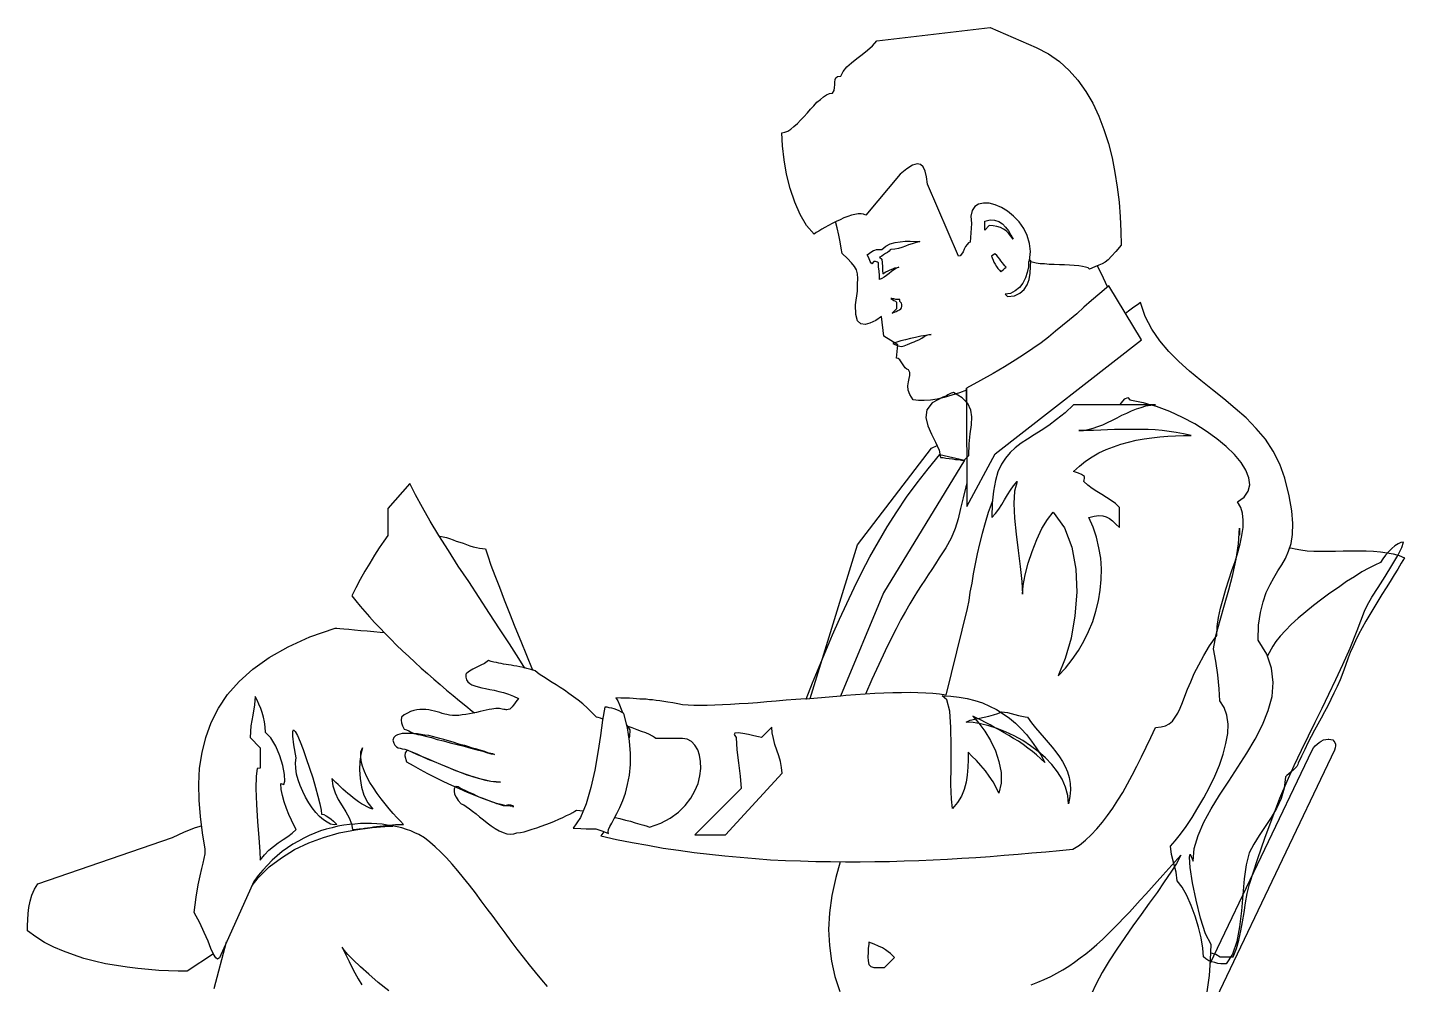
# Model space of a CAD drawing. Extents: x 143.64 to 144.62, y 55.93 to 57.03.
# Drawn here: x 143.642 to 144.617, y 56.356 to 57.034 of the extents above; entities that cross this region are included whole.
import ezdxf

# ---------------------------------------------------------------- set-up
doc = ezdxf.new("R2010")
doc.units = 0
doc.header["$MEASUREMENT"] = 0
doc.layers.get('0').update_dxf_attribs({"linetype": 'CONTINUOUS'})

msp = doc.modelspace()

# ---------------------------------------------------------------- linework, layer by layer
at = {"linetype": 'Continuous'}
for points in [[(144.32364, 57.03352), (144.35642, 57.01931), (144.36501, 57.01493), (144.37272, 57.0095), (144.37974, 57.00319), (144.38587, 56.99618), (144.39148, 56.98829), (144.39639, 56.97987), (144.4006, 56.97076), (144.40428, 56.96129), (144.40744, 56.95148), (144.41007, 56.94131), (144.41199, 56.93096), (144.41375, 56.92044), (144.41497, 56.90993), (144.41568, 56.89958), (144.4162, 56.88942), (144.41638, 56.87942), (144.4127, 56.87487), (144.40972, 56.87153), (144.40726, 56.86908), (144.40516, 56.8675), (144.40305, 56.86628), (144.4006, 56.86522), (144.3978, 56.86399), (144.39412, 56.86242), (144.39306, 56.8633), (144.39131, 56.86382), (144.38903, 56.86435), (144.3864, 56.8647), (144.38325, 56.86505), (144.37991, 56.86522), (144.37641, 56.8654), (144.37272, 56.86557), (144.36905, 56.86575), (144.36554, 56.86575), (144.36221, 56.8661), (144.35923, 56.86628), (144.35642, 56.86662), (144.35432, 56.86715), (144.35256, 56.86768), (144.35152, 56.86855), (144.35222, 56.87487), (144.35169, 56.88065), (144.34994, 56.88626), (144.34748, 56.89134), (144.34415, 56.8959), (144.3403, 56.89993), (144.33609, 56.90344), (144.33171, 56.90607), (144.32732, 56.908), (144.32294, 56.90905), (144.31908, 56.90922), (144.31558, 56.90852), (144.31295, 56.90677), (144.31102, 56.90397), (144.31014, 56.89993), (144.31049, 56.89467), (144.30962, 56.88152), (144.30839, 56.88117), (144.30734, 56.87995), (144.30628, 56.87837), (144.30541, 56.87662), (144.30453, 56.87469), (144.30348, 56.87311), (144.30243, 56.87189), (144.3012, 56.87153), (144.27929, 56.92255), (144.27858, 56.9278), (144.27771, 56.93184), (144.27631, 56.93482), (144.27438, 56.93657), (144.27193, 56.93693), (144.26877, 56.93605), (144.26474, 56.93359), (144.26001, 56.92974), (144.23564, 56.90064), (144.23406, 56.90134), (144.2323, 56.90151), (144.2302, 56.90151), (144.22792, 56.90116), (144.22547, 56.90064), (144.22284, 56.89976), (144.22003, 56.8987), (144.2174, 56.89748), (144.2146, 56.89625), (144.21179, 56.89485), (144.20917, 56.89345), (144.20671, 56.89205), (144.20443, 56.89082), (144.20233, 56.88942), (144.20058, 56.88836), (144.199, 56.88731), (144.19374, 56.89345), (144.18918, 56.90116), (144.18532, 56.90993), (144.18217, 56.91957), (144.17954, 56.92974), (144.17779, 56.93991), (144.17656, 56.94972), (144.17621, 56.95901), (144.17831, 56.95936), (144.18042, 56.96024), (144.18269, 56.96164), (144.1848, 56.9634), (144.18725, 56.9655), (144.18953, 56.96795), (144.19181, 56.97041), (144.19426, 56.97304), (144.19654, 56.97566), (144.19882, 56.97812), (144.2011, 56.98058), (144.20356, 56.98268), (144.20566, 56.98443), (144.20794, 56.98583), (144.21004, 56.98671), (144.21215, 56.98706), (144.21319, 56.98899), (144.21355, 56.99109), (144.21373, 56.99302), (144.21373, 56.99495), (144.2139, 56.99671), (144.21442, 56.99793), (144.21565, 56.99881), (144.21793, 56.99916), (144.21969, 57.00249), (144.22231, 57.00565), (144.22565, 57.00862), (144.22932, 57.0116), (144.23318, 57.01441), (144.23687, 57.01739), (144.24037, 57.02054), (144.24352, 57.02405), (144.32364, 57.03352)], [(144.30699, 56.77669), (144.30208, 56.77494), (144.29647, 56.77319), (144.29121, 56.77161), (144.28613, 56.77038), (144.28139, 56.76968), (144.27701, 56.76933), (144.27298, 56.7695), (144.2693, 56.77003), (144.26684, 56.77371), (144.26561, 56.77686), (144.26544, 56.77984), (144.26579, 56.78265), (144.26632, 56.78511), (144.26684, 56.78721), (144.26684, 56.78932), (144.26597, 56.79124), (144.26474, 56.79159), (144.26351, 56.79247), (144.26263, 56.79387), (144.26176, 56.79545), (144.26071, 56.79685), (144.25983, 56.79825), (144.2586, 56.79913), (144.25738, 56.79948), (144.25825, 56.80877), (144.24844, 56.81509), (144.24686, 56.82893), (144.24265, 56.82613), (144.23862, 56.8242), (144.23511, 56.82332), (144.23213, 56.82368), (144.22985, 56.82595), (144.22862, 56.83034), (144.22845, 56.83718), (144.22968, 56.84681), (144.22985, 56.8519), (144.23003, 56.85576), (144.22968, 56.85909), (144.22897, 56.86189), (144.22774, 56.86435), (144.22565, 56.86697), (144.22267, 56.86995), (144.21881, 56.87364), (144.21811, 56.87732), (144.2174, 56.88188), (144.21653, 56.88661), (144.21548, 56.89169), (144.2143, 56.8961)], [(144.31996, 56.89643), (144.32364, 56.8973), (144.3268, 56.89713), (144.32978, 56.89625), (144.33241, 56.8945), (144.33451, 56.89222), (144.33661, 56.88959), (144.33837, 56.88661), (144.33995, 56.88363), (144.33837, 56.88591), (144.33679, 56.88784), (144.33503, 56.88959), (144.33311, 56.89082), (144.331, 56.89187), (144.32855, 56.89274), (144.32592, 56.89309), (144.32311, 56.89327), (144.31996, 56.89011), (144.31996, 56.89187), (144.31996, 56.8938), (144.31996, 56.89538), (144.31996, 56.89643)], [(144.24142, 56.86785), (144.23985, 56.86628), (144.23879, 56.86785), (144.23774, 56.87048), (144.23669, 56.87258), (144.23827, 56.87381), (144.23985, 56.87487), (144.24107, 56.87556), (144.24212, 56.87592), (144.24335, 56.87627), (144.2444, 56.87644), (144.24563, 56.87644), (144.24703, 56.87644), (144.24984, 56.87872), (144.25299, 56.8803), (144.2565, 56.88135), (144.26001, 56.88188), (144.26351, 56.88223), (144.26719, 56.88223), (144.2707, 56.88205), (144.27403, 56.88205), (144.27122, 56.88135), (144.26842, 56.88048), (144.26597, 56.8796), (144.26368, 56.87872), (144.26123, 56.87785), (144.25878, 56.87714), (144.25615, 56.87662), (144.25334, 56.87644), (144.25299, 56.8761), (144.25229, 56.87521), (144.25106, 56.87434), (144.24966, 56.87346), (144.24826, 56.87258), (144.24703, 56.87171), (144.24598, 56.87118), (144.24545, 56.87101), (144.24703, 56.86943), (144.24721, 56.86697), (144.24738, 56.86435), (144.24756, 56.86154), (144.24773, 56.85909), (144.24861, 56.85979), (144.24984, 56.86049), (144.25142, 56.86119), (144.25299, 56.86207), (144.25475, 56.86277), (144.25632, 56.8633), (144.2579, 56.86364), (144.25895, 56.86382), (144.25738, 56.86312), (144.25562, 56.86207), (144.25387, 56.86084), (144.25211, 56.85944), (144.25036, 56.85803), (144.24861, 56.8568), (144.24703, 56.85576), (144.24545, 56.85505), (144.24528, 56.85803), (144.2451, 56.86101), (144.24475, 56.86399), (144.24458, 56.86697), (144.24405, 56.8675), (144.24335, 56.86768), (144.24247, 56.86785), (144.24142, 56.86785)], [(144.32469, 56.87171), (144.32504, 56.87048), (144.32575, 56.86891), (144.32644, 56.8675), (144.32732, 56.86593), (144.3282, 56.86435), (144.32925, 56.86295), (144.3303, 56.86172), (144.33118, 56.86066), (144.33205, 56.86137), (144.33311, 56.86224), (144.33416, 56.86312), (144.33503, 56.86382), (144.33416, 56.86487), (144.33328, 56.86593), (144.33241, 56.86697), (144.33136, 56.86837), (144.33048, 56.8696), (144.32942, 56.87083), (144.32838, 56.87206), (144.32715, 56.87329), (144.32469, 56.87171)], [(144.35099, 56.86785), (144.35081, 56.86417), (144.34994, 56.86014), (144.34871, 56.85628), (144.34678, 56.8526), (144.3445, 56.84944), (144.34153, 56.84699), (144.33819, 56.84524), (144.33434, 56.84471), (144.33591, 56.84313), (144.34099, 56.84366), (144.34485, 56.84541), (144.34783, 56.84804), (144.34994, 56.85138), (144.35134, 56.85523), (144.35204, 56.85961), (144.35239, 56.86399), (144.35256, 56.86855), (144.35239, 56.86855), (144.35204, 56.86855), (144.35152, 56.8682), (144.35099, 56.86785)], [(144.39957, 56.86477), (144.40218, 56.85979), (144.40691, 56.8498), (144.40691, 56.84997)], [(144.30699, 56.77809), (144.30716, 56.69429), (144.32732, 56.73164), (144.43093, 56.81228), (144.40779, 56.85067), (144.40148, 56.84524), (144.39552, 56.84015), (144.39008, 56.83542), (144.385, 56.83086), (144.37991, 56.82648), (144.37501, 56.82245), (144.3701, 56.81842), (144.36501, 56.81438), (144.35975, 56.81035), (144.35397, 56.80632), (144.34801, 56.80229), (144.34135, 56.79791), (144.33398, 56.79335), (144.32592, 56.78861), (144.31698, 56.78353), (144.30699, 56.77809)], [(144.25334, 56.84156), (144.25457, 56.84103), (144.25562, 56.84033), (144.25667, 56.83981), (144.25738, 56.8391), (144.25738, 56.83437), (144.25422, 56.83122), (144.25492, 56.83156), (144.25597, 56.83209), (144.2572, 56.83244), (144.25825, 56.83314), (144.25948, 56.83367), (144.26036, 56.83437), (144.26105, 56.83507), (144.26123, 56.83595), (144.26123, 56.83752), (144.26105, 56.8384), (144.26053, 56.83893), (144.25983, 56.83945), (144.25965, 56.84085), (144.25878, 56.84085), (144.2579, 56.84103), (144.25702, 56.84103), (144.25632, 56.84121), (144.25544, 56.84138), (144.25475, 56.84138), (144.25404, 56.84156), (144.25334, 56.84156)], [(144.47738, 56.3507), (144.47896, 56.36227), (144.47984, 56.37349), (144.48019, 56.38436), (144.47616, 56.3919), (144.47265, 56.40294), (144.4695, 56.41556), (144.46704, 56.42801), (144.46529, 56.43888), (144.46477, 56.44607), (144.46546, 56.44817), (144.46739, 56.44326), (144.46827, 56.4522), (144.47108, 56.4615), (144.47511, 56.47079), (144.48019, 56.48043), (144.48615, 56.49007), (144.49264, 56.49988), (144.49912, 56.5097), (144.50544, 56.51969), (144.5114, 56.52968), (144.51648, 56.53968), (144.52051, 56.54985), (144.52332, 56.55984), (144.5242, 56.56983), (144.52297, 56.57982), (144.51963, 56.58981), (144.5135, 56.59963), (144.51385, 56.61033), (144.51507, 56.61927), (144.51701, 56.62698), (144.51928, 56.63346), (144.52191, 56.63907), (144.52472, 56.64399), (144.52753, 56.64872), (144.53033, 56.6531), (144.53296, 56.65766), (144.53506, 56.66275), (144.53681, 56.66817), (144.53787, 56.67466), (144.53804, 56.68237), (144.53734, 56.69131), (144.53541, 56.70201), (144.53243, 56.71446), (144.52893, 56.72445), (144.5242, 56.73357), (144.51859, 56.74198), (144.51209, 56.7497), (144.50491, 56.75706), (144.4972, 56.76389), (144.48931, 56.77056), (144.48107, 56.77704), (144.473, 56.78353), (144.46494, 56.79019), (144.4574, 56.79703), (144.45022, 56.80404), (144.4439, 56.81175), (144.43829, 56.81999), (144.43356, 56.82893), (144.43023, 56.83875), (144.42795, 56.83718), (144.4255, 56.83542), (144.42252, 56.83331), (144.41961, 56.83106)], [(144.28192, 56.81613), (144.27824, 56.81544), (144.27456, 56.81491), (144.27087, 56.81403), (144.26737, 56.81333), (144.26386, 56.81246), (144.26053, 56.81158), (144.25755, 56.8107), (144.25492, 56.80983), (144.25632, 56.80912), (144.25738, 56.8086), (144.25843, 56.80807), (144.25965, 56.8079), (144.26105, 56.80772), (144.26281, 56.80825), (144.26526, 56.80912), (144.26842, 56.81053), (144.26982, 56.81088), (144.2714, 56.81158), (144.27333, 56.81246), (144.27526, 56.81369), (144.27701, 56.81473), (144.27894, 56.81561), (144.28052, 56.81613), (144.28192, 56.81613)], [(144.30699, 56.76814), (144.30699, 56.77809)], [(144.29015, 56.77179), (144.28262, 56.76775), (144.27894, 56.76285), (144.27824, 56.75741), (144.27964, 56.75162), (144.28227, 56.74566), (144.28507, 56.73988), (144.28753, 56.73427), (144.28858, 56.72901), (144.29051, 56.72901), (144.29244, 56.72866), (144.29471, 56.72848), (144.29699, 56.72813), (144.29928, 56.72778), (144.30155, 56.7276), (144.30348, 56.72725), (144.30541, 56.72725), (144.30856, 56.73058), (144.30891, 56.73865), (144.30962, 56.74584), (144.31049, 56.75215), (144.31067, 56.75776), (144.30997, 56.76267), (144.30786, 56.76723), (144.30401, 56.77126), (144.2977, 56.77511), (144.29699, 56.77494), (144.29612, 56.77459), (144.29507, 56.77406), (144.29384, 56.77354), (144.29279, 56.77284), (144.29173, 56.77231), (144.29086, 56.77196), (144.29015, 56.77179)], [(144.41568, 56.76635), (144.41655, 56.76758), (144.41918, 56.77056), (144.42111, 56.77161), (144.42269, 56.76985), (144.43215, 56.76793), (144.43742, 56.76635), (144.43742, 56.76635)], [(144.05017, 56.46412), (144.04806, 56.46114), (144.05911, 56.45869), (144.07015, 56.45658), (144.0812, 56.45448), (144.09224, 56.45255), (144.10311, 56.45097), (144.11416, 56.4494), (144.12502, 56.44817), (144.1359, 56.44695), (144.14659, 56.44607), (144.15745, 56.44519), (144.16814, 56.44432), (144.17884, 56.44379), (144.18953, 56.44344), (144.20022, 56.44309), (144.21075, 56.44291), (144.22126, 56.44274), (144.23178, 56.44274), (144.24212, 56.44291), (144.25246, 56.44309), (144.26281, 56.44344), (144.27315, 56.44379), (144.28332, 56.44414), (144.29349, 56.44467), (144.30366, 56.44537), (144.31365, 56.44589), (144.32364, 56.44659), (144.33363, 56.44747), (144.34345, 56.44817), (144.35327, 56.44905), (144.36309, 56.44993), (144.37272, 56.4508), (144.38237, 56.45168), (144.38693, 56.45466), (144.39131, 56.45816), (144.39534, 56.46202), (144.39938, 56.46623), (144.40323, 56.47079), (144.40691, 56.47569), (144.41059, 56.48078), (144.4141, 56.48639), (144.4176, 56.49199), (144.42094, 56.49795), (144.42427, 56.50426), (144.4276, 56.51058), (144.43093, 56.51723), (144.43426, 56.5239), (144.43759, 56.53091), (144.44092, 56.53793), (144.44478, 56.53827), (144.44793, 56.53915), (144.45057, 56.54055), (144.45284, 56.54248), (144.45477, 56.54511), (144.4567, 56.54809), (144.45828, 56.5516), (144.46003, 56.55563), (144.46161, 56.56001), (144.46354, 56.56509), (144.46581, 56.57035), (144.46827, 56.57614), (144.47142, 56.58227), (144.47494, 56.58894), (144.47914, 56.59577), (144.48422, 56.60314), (144.48457, 56.60945), (144.48545, 56.61576), (144.48685, 56.62242), (144.48861, 56.62908), (144.49071, 56.63574), (144.49281, 56.64241), (144.49492, 56.64907), (144.4972, 56.65556), (144.49912, 56.66187), (144.5007, 56.668), (144.50193, 56.67396), (144.50281, 56.67957), (144.50298, 56.68466), (144.50246, 56.68956), (144.50123, 56.69377), (144.49895, 56.69763), (144.50368, 56.70096), (144.50649, 56.70517), (144.50754, 56.70972), (144.50684, 56.71463), (144.50473, 56.72007), (144.5014, 56.7255), (144.49667, 56.73111), (144.49089, 56.7369), (144.48422, 56.74233), (144.47669, 56.74776), (144.46862, 56.75285), (144.46003, 56.75741), (144.45091, 56.76162), (144.44163, 56.76512), (144.43794, 56.76617), (144.43794, 56.76617)], [(144.38272, 56.71919), (144.38693, 56.72305), (144.39131, 56.72656), (144.39604, 56.72954), (144.40078, 56.73234), (144.40586, 56.73479), (144.41095, 56.73672), (144.4162, 56.73848), (144.42164, 56.74005), (144.42708, 56.74128), (144.43268, 56.74233), (144.43829, 56.74303), (144.4439, 56.74373), (144.44951, 56.74409), (144.45495, 56.74444), (144.46056, 56.74461), (144.46599, 56.74461), (144.46073, 56.74584), (144.45547, 56.74689), (144.45039, 56.74759), (144.44548, 56.74812), (144.44057, 56.74864), (144.43566, 56.74882), (144.43093, 56.74899), (144.4262, 56.74899), (144.42146, 56.74899), (144.41673, 56.74882), (144.41182, 56.74882), (144.40691, 56.74864), (144.402, 56.74847), (144.39692, 56.74829), (144.39166, 56.74812), (144.3864, 56.74812), (144.38973, 56.74829), (144.39324, 56.74882), (144.39657, 56.74987), (144.3999, 56.75092), (144.4034, 56.75232), (144.40674, 56.7539), (144.41024, 56.75548), (144.41357, 56.75724), (144.41691, 56.75899), (144.42041, 56.76056), (144.42374, 56.76214), (144.42725, 56.76354), (144.43058, 56.7646), (144.43391, 56.76565), (144.43742, 56.76617), (144.44075, 56.76635), (144.38272, 56.76635), (144.37676, 56.76074), (144.3708, 56.75601), (144.36519, 56.7518), (144.35993, 56.74829), (144.35485, 56.74513), (144.35012, 56.74215), (144.34573, 56.73917), (144.34153, 56.73602), (144.33784, 56.73252), (144.33451, 56.72866), (144.33171, 56.72427), (144.32925, 56.71901), (144.3275, 56.7127), (144.32609, 56.70534), (144.32522, 56.69675), (144.32487, 56.68658), (144.3275, 56.68939), (144.32978, 56.69254), (144.33188, 56.69587), (144.33398, 56.69921), (144.33591, 56.70254), (144.33801, 56.70586), (144.3403, 56.70902), (144.34293, 56.71201), (144.34099, 56.70534), (144.34047, 56.6964), (144.34099, 56.68606), (144.34205, 56.67484), (144.34362, 56.66327), (144.34503, 56.65187), (144.34608, 56.64136), (144.3466, 56.63224), (144.34713, 56.63855), (144.34854, 56.64591), (144.35064, 56.65415), (144.35344, 56.66257), (144.35677, 56.67098), (144.36028, 56.6787), (144.36431, 56.68518), (144.36834, 56.69027), (144.37641, 56.67922), (144.38167, 56.66555), (144.3843, 56.65012), (144.385, 56.63364), (144.38377, 56.61699), (144.38097, 56.60121), (144.37693, 56.58666), (144.37185, 56.57439), (144.37711, 56.58), (144.38184, 56.58596), (144.38623, 56.59244), (144.39008, 56.59911), (144.39341, 56.60594), (144.39639, 56.61295), (144.39867, 56.62032), (144.40042, 56.62768), (144.40165, 56.63522), (144.40236, 56.64276), (144.40253, 56.65029), (144.402, 56.65783), (144.40078, 56.66519), (144.39902, 56.67256), (144.39675, 56.67974), (144.39359, 56.68658), (144.39727, 56.68764), (144.4006, 56.68799), (144.4034, 56.68781), (144.40586, 56.68711), (144.40814, 56.68588), (144.41042, 56.68413), (144.4127, 56.68185), (144.41533, 56.6794), (144.41533, 56.69377), (144.41253, 56.6964), (144.40937, 56.69868), (144.40603, 56.70079), (144.40271, 56.70288), (144.39938, 56.70499), (144.39604, 56.70709), (144.39289, 56.70938), (144.39008, 56.71201), (144.39025, 56.71323), (144.39043, 56.71411), (144.39061, 56.71481), (144.39043, 56.71551), (144.38991, 56.71621), (144.3885, 56.71709), (144.38623, 56.71797), (144.38272, 56.71919)], [(144.19339, 56.55808), (144.19795, 56.56948), (144.20268, 56.58087), (144.20741, 56.59227), (144.21215, 56.60349), (144.21705, 56.61471), (144.22214, 56.62575), (144.2274, 56.6368), (144.23283, 56.64784), (144.23862, 56.65871), (144.24458, 56.6694), (144.25089, 56.6801), (144.25755, 56.69062), (144.26457, 56.70096), (144.27193, 56.71113), (144.27981, 56.72112), (144.28805, 56.73111), (144.30558, 56.72725), (144.24826, 56.63329), (144.21775, 56.56001), (144.19339, 56.55808)], [(144.19638, 56.55832), (144.22968, 56.6673), (144.28227, 56.73567), (144.28612, 56.73747)], [(143.99424, 56.58), (143.98986, 56.58683), (143.98338, 56.59718), (143.97636, 56.6077), (143.96918, 56.61874), (143.96181, 56.62996), (143.95445, 56.64118), (143.94709, 56.65222), (143.94008, 56.66327), (143.93341, 56.67378), (143.92728, 56.68395), (143.92167, 56.6936), (143.91676, 56.70254), (143.91273, 56.7106), (143.89712, 56.69289), (143.89712, 56.67378), (143.89432, 56.66993), (143.89116, 56.66519), (143.88783, 56.65994), (143.8845, 56.65433), (143.88099, 56.64854), (143.87767, 56.64258), (143.87451, 56.6368), (143.87171, 56.63119), (143.87451, 56.6275), (143.87749, 56.62383), (143.88082, 56.62014), (143.88415, 56.61629), (143.88783, 56.61225), (143.89151, 56.60839), (143.89537, 56.60436), (143.8994, 56.60034), (143.90344, 56.5963), (143.90764, 56.59227), (143.91202, 56.58823), (143.91641, 56.5842), (143.92079, 56.58), (143.92517, 56.57614), (143.92973, 56.57211), (143.93429, 56.56825), (143.93885, 56.56422), (143.9434, 56.56054), (143.94796, 56.55668), (143.95234, 56.55317), (143.9569, 56.5495), (143.95848, 56.54827), (143.95848, 56.54827)], [(144.30713, 56.71065), (144.30646, 56.70832), (144.30453, 56.70044), (144.30278, 56.69289), (144.30103, 56.68571), (144.29892, 56.6787), (144.29612, 56.67186), (144.29244, 56.66502), (144.28771, 56.65801), (144.28507, 56.6538), (144.28244, 56.64977), (144.27981, 56.64591), (144.27736, 56.64223), (144.27491, 56.63838), (144.27228, 56.63434), (144.26964, 56.63013), (144.26684, 56.6254), (144.26368, 56.62014), (144.26053, 56.61435), (144.2572, 56.60787), (144.25334, 56.60034), (144.24931, 56.59209), (144.24493, 56.58262), (144.24002, 56.57193), (144.23547, 56.56161)], [(144.3254, 56.6985), (144.32504, 56.69763), (144.32242, 56.69009), (144.32013, 56.68273), (144.31803, 56.67536), (144.3161, 56.668), (144.31452, 56.66081), (144.31312, 56.6538), (144.31172, 56.64679), (144.31067, 56.64013), (144.30944, 56.63382), (144.30856, 56.62786), (144.30751, 56.62207), (144.29226, 56.56089), (144.28788, 56.56142), (144.28314, 56.56194), (144.27806, 56.56229), (144.27262, 56.56247), (144.26701, 56.56264), (144.26105, 56.56247), (144.25475, 56.56247), (144.24844, 56.56211), (144.24195, 56.56194), (144.23511, 56.56159), (144.22828, 56.56106), (144.22144, 56.56054), (144.21793, 56.56019), (144.21793, 56.56036)], [(143.93358, 56.67344), (143.93412, 56.67344), (143.93639, 56.67291), (143.93867, 56.67238), (143.94095, 56.67168), (143.9434, 56.6708), (143.94569, 56.66993), (143.94813, 56.66923), (143.95059, 56.66835), (143.95287, 56.66748), (143.95532, 56.6666), (143.95761, 56.6659), (143.95988, 56.66537), (143.96216, 56.66484), (143.96427, 56.66467), (143.96637, 56.6645), (143.96812, 56.65941), (143.97023, 56.65293), (143.97303, 56.64556), (143.97619, 56.63732), (143.97969, 56.62838), (143.98338, 56.61891), (143.98723, 56.6091), (143.99144, 56.59911), (143.99547, 56.58911), (143.99951, 56.57929), (143.99985, 56.57842), (143.99985, 56.5786)], [(144.53586, 56.66523), (144.53752, 56.66484), (144.53979, 56.66432), (144.54383, 56.66362), (144.54821, 56.66309), (144.55294, 56.66275), (144.55803, 56.66275), (144.56311, 56.66275), (144.56837, 56.66275), (144.57381, 56.66292), (144.57924, 56.66309), (144.58467, 56.66309), (144.58993, 56.66292), (144.59519, 56.66275), (144.6001, 56.66239), (144.60483, 56.66169), (144.60922, 56.66081), (144.61342, 56.65959), (144.61711, 56.65801), (144.61483, 56.65415), (144.61237, 56.65012), (144.60974, 56.64591), (144.60694, 56.64136), (144.60414, 56.6368), (144.60116, 56.63206), (144.59835, 56.62733), (144.59537, 56.6226), (144.59257, 56.61787), (144.58976, 56.61313), (144.58713, 56.60839), (144.58467, 56.60384), (144.5824, 56.59928), (144.58046, 56.59507), (144.57854, 56.59104), (144.57714, 56.58719), (144.57538, 56.58175), (144.57346, 56.57666), (144.57152, 56.57176), (144.56943, 56.56703), (144.56714, 56.56229), (144.56504, 56.55773), (144.56276, 56.55335), (144.56048, 56.54896), (144.55803, 56.54458), (144.55575, 56.54037), (144.55347, 56.53599), (144.55101, 56.53143), (144.54874, 56.52705), (144.54646, 56.52232), (144.54418, 56.51759), (144.5419, 56.51268), (144.54155, 56.51163), (144.54085, 56.5104), (144.53962, 56.50917), (144.53822, 56.50777), (144.53664, 56.50637), (144.53524, 56.50514), (144.53383, 56.50391), (144.53278, 56.50286), (144.53191, 56.49497), (144.5298, 56.48761), (144.52647, 56.48061), (144.52262, 56.47411), (144.51841, 56.46781), (144.5142, 56.4615), (144.51034, 56.45536), (144.50719, 56.44905), (144.50508, 56.44063), (144.50368, 56.43064), (144.50263, 56.41942), (144.50175, 56.40803), (144.50035, 56.39681), (144.49842, 56.38646), (144.49527, 56.37752), (144.49089, 56.37068), (144.48913, 56.37068), (144.48703, 56.37068), (144.48493, 56.37086), (144.48282, 56.37139), (144.48072, 56.37191), (144.47861, 56.37279), (144.47651, 56.37401), (144.47476, 56.37559), (144.4744, 56.38173), (144.47318, 56.38892), (144.47125, 56.39646), (144.46897, 56.40434), (144.46617, 56.41188), (144.46301, 56.41889), (144.45968, 56.42485), (144.45618, 56.42941), (144.45547, 56.43538), (144.45389, 56.44169), (144.45214, 56.44799), (144.45144, 56.45396), (144.45477, 56.45764), (144.45845, 56.46237), (144.46248, 56.46781), (144.46669, 56.47411), (144.4709, 56.48095), (144.47511, 56.48813), (144.47914, 56.49567), (144.48282, 56.50339), (144.48615, 56.51127), (144.48878, 56.51899), (144.49071, 56.52653), (144.49193, 56.53372), (144.49229, 56.54037), (144.49141, 56.54669), (144.48949, 56.55212), (144.48633, 56.55668), (144.48597, 56.56527), (144.48493, 56.57509), (144.48352, 56.58491), (144.48177, 56.5935), (144.48387, 56.60366), (144.48651, 56.61401), (144.48966, 56.6247), (144.49264, 56.6354), (144.49562, 56.64626), (144.4979, 56.65713), (144.49965, 56.668), (144.50018, 56.67905), (144.50018, 56.67414)], [(144.48, 56.3784), (144.48001, 56.3784), (144.48352, 56.37752), (144.48651, 56.37559), (144.49579, 56.37559), (144.49807, 56.38138), (144.49983, 56.38734), (144.50123, 56.39383), (144.50246, 56.40031), (144.5035, 56.40697), (144.50456, 56.41381), (144.50579, 56.42047), (144.50736, 56.42696), (144.51297, 56.44449), (144.51841, 56.46027), (144.52384, 56.47465), (144.52893, 56.48778), (144.53401, 56.49988), (144.5391, 56.5111), (144.54418, 56.52179), (144.54909, 56.53196), (144.55399, 56.54178), (144.55873, 56.5516), (144.56364, 56.56159), (144.56854, 56.57193), (144.57346, 56.58262), (144.57854, 56.59419), (144.58362, 56.60664), (144.58871, 56.62032), (144.59063, 56.62417), (144.59397, 56.63013), (144.59853, 56.63715), (144.60343, 56.64486), (144.60817, 56.65258), (144.61237, 56.65959), (144.61535, 56.66537), (144.6164, 56.66923), (144.61448, 56.66888), (144.61255, 56.668), (144.61027, 56.6666), (144.60817, 56.66467), (144.60589, 56.66239), (144.60378, 56.65994), (144.60185, 56.65731), (144.6001, 56.65468)], [(144.6001, 56.65468), (144.59624, 56.65293), (144.59186, 56.65064), (144.58696, 56.64802), (144.58169, 56.64468), (144.57608, 56.64118), (144.5703, 56.63715), (144.56434, 56.63311), (144.55855, 56.62873), (144.55277, 56.62435), (144.54716, 56.61979), (144.5419, 56.61523), (144.53699, 56.61085), (144.53278, 56.60664), (144.5291, 56.60261), (144.52595, 56.59876), (144.52384, 56.59542), (144.52003, 56.58862)], [(144.01037, 56.35456), (144.00616, 56.35929), (144.00178, 56.36455), (143.9974, 56.36981), (143.99319, 56.37524), (143.98881, 56.38085), (143.9846, 56.38664), (143.98022, 56.39242), (143.97601, 56.39821), (143.97181, 56.40399), (143.9676, 56.40961), (143.96339, 56.41522), (143.95918, 56.42083), (143.95497, 56.42626), (143.95077, 56.43134), (143.94673, 56.43642), (143.94271, 56.44116), (143.93867, 56.44555), (143.93464, 56.44957), (143.93078, 56.45343), (143.92693, 56.45676), (143.92307, 56.45974), (143.91921, 56.4622), (143.91641, 56.46342), (143.91343, 56.46465), (143.91044, 56.4657), (143.90712, 56.46675), (143.90379, 56.46763), (143.90028, 56.46833), (143.89677, 56.46886), (143.89309, 56.46938), (143.88941, 56.46973), (143.88555, 56.46991), (143.8817, 56.46991), (143.87784, 56.46991), (143.87381, 56.46956), (143.86995, 56.46921), (143.86592, 56.46869), (143.86189, 56.46798), (143.85768, 56.46693), (143.85364, 56.46588), (143.84961, 56.46465), (143.84559, 56.46308), (143.84155, 56.4615), (143.83769, 56.45956), (143.83384, 56.45746), (143.82998, 56.45518), (143.82612, 56.45273), (143.82245, 56.4501), (143.81876, 56.44712), (143.81526, 56.44397), (143.81192, 56.44046), (143.80859, 56.43695), (143.80526, 56.43309), (143.80228, 56.42889), (143.77791, 56.37472), (143.77651, 56.37384), (143.77528, 56.37489), (143.77371, 56.37752), (143.77195, 56.38138), (143.76985, 56.38664), (143.76722, 56.39277), (143.76406, 56.39961), (143.76004, 56.40697), (143.76144, 56.41785), (143.76284, 56.42643), (143.76424, 56.43292), (143.76547, 56.438), (143.76652, 56.44186), (143.76722, 56.44519), (143.76775, 56.44835), (143.76792, 56.45168), (143.76599, 56.46325), (143.76442, 56.47482), (143.76354, 56.48639), (143.76336, 56.49778), (143.76389, 56.509), (143.76564, 56.52021), (143.76827, 56.53091), (143.77213, 56.54143), (143.77721, 56.5516), (143.7837, 56.56124), (143.79194, 56.57053), (143.80158, 56.57929), (143.81315, 56.58754), (143.82665, 56.59507), (143.84207, 56.60209), (143.85978, 56.60822), (143.86101, 56.60822), (143.86312, 56.60805), (143.8661, 56.60787), (143.8696, 56.60752), (143.87363, 56.60717), (143.87801, 56.60664), (143.88257, 56.6063), (143.8873, 56.60594), (143.89169, 56.60541), (143.89467, 56.60524), (143.89467, 56.60507)], [(144.04946, 56.54389), (144.04789, 56.54441), (144.04614, 56.54493), (144.04491, 56.54529), (144.04175, 56.54862), (144.0386, 56.5516), (144.03526, 56.55458), (144.03193, 56.55721), (144.02878, 56.55966), (144.02545, 56.56194), (144.02229, 56.56422), (144.01931, 56.56615), (144.01633, 56.56807), (144.01353, 56.56983), (144.0109, 56.57141), (144.00862, 56.57299), (144.00634, 56.57439), (144.00441, 56.57562), (144.00283, 56.57684), (144.00143, 56.57807), (143.99845, 56.57895), (143.99565, 56.57964), (143.99319, 56.58035), (143.99074, 56.58087), (143.98863, 56.58122), (143.98653, 56.58158), (143.9846, 56.58193), (143.98267, 56.58227), (143.98092, 56.58245), (143.97917, 56.5828), (143.97742, 56.58315), (143.97584, 56.5835), (143.97408, 56.58385), (143.97233, 56.5842), (143.97041, 56.58473), (143.96847, 56.58525), (143.9676, 56.58456), (143.96567, 56.58333), (143.96304, 56.5821), (143.96024, 56.58052), (143.95743, 56.57912), (143.95497, 56.57772), (143.95305, 56.57649), (143.95234, 56.57562), (143.95234, 56.57351), (143.95287, 56.57176), (143.95375, 56.57018), (143.95515, 56.56913), (143.95673, 56.56807), (143.95883, 56.56738), (143.96111, 56.56667), (143.96374, 56.56597), (143.96637, 56.56545), (143.96935, 56.56492), (143.9725, 56.56422), (143.97584, 56.56351), (143.97917, 56.56264), (143.98267, 56.56142), (143.98618, 56.56019), (143.98969, 56.55844), (143.98881, 56.55721), (143.98776, 56.55598), (143.98688, 56.55475), (143.986, 56.55352), (143.98513, 56.55248), (143.98442, 56.55177), (143.9839, 56.55107), (143.98355, 56.5509), (143.98232, 56.55054), (143.98144, 56.55037), (143.98092, 56.55037), (143.98022, 56.55054), (143.97934, 56.55072), (143.97812, 56.5509), (143.97619, 56.55125), (143.97356, 56.55125), (143.97233, 56.55107), (143.97075, 56.5509), (143.969, 56.55054), (143.96689, 56.55019), (143.96479, 56.54967), (143.96251, 56.54914), (143.96006, 56.54862), (143.95761, 56.54809), (143.95497, 56.54756), (143.95252, 56.54721), (143.94989, 56.54687), (143.94744, 56.54651), (143.94516, 56.54651), (143.94288, 56.54651), (143.94095, 56.54669), (143.93902, 56.54704), (143.93744, 56.54739), (143.93569, 56.54792), (143.93394, 56.54844), (143.93218, 56.54896), (143.93026, 56.5495), (143.92815, 56.55002), (143.92622, 56.55037), (143.92412, 56.55054), (143.92201, 56.55072), (143.91974, 56.55072), (143.91763, 56.55037), (143.91553, 56.54985), (143.91325, 56.54914), (143.91115, 56.54809), (143.90887, 56.54687), (143.90677, 56.54511), (143.90659, 56.54318), (143.90694, 56.54125), (143.90764, 56.53915), (143.90869, 56.5367), (143.91044, 56.53617), (143.91202, 56.53547), (143.91325, 56.53494), (143.91465, 56.53424), (143.91571, 56.53372), (143.91711, 56.53336), (143.91834, 56.53301), (143.91991, 56.53284), (143.92044, 56.53266), (143.92219, 56.53232), (143.92482, 56.53161), (143.92815, 56.53074), (143.93218, 56.52951), (143.93657, 56.52845), (143.9413, 56.52705), (143.94638, 56.52582), (143.95129, 56.5246), (143.95603, 56.5232), (143.96041, 56.52215), (143.96444, 56.52109), (143.96777, 56.52004), (143.97041, 56.51934), (143.97216, 56.51899), (143.97268, 56.51881), (143.97163, 56.51917), (143.97005, 56.51952), (143.96812, 56.52004), (143.96585, 56.52092), (143.96322, 56.52162), (143.96024, 56.5225), (143.95726, 56.52337), (143.95392, 56.52442), (143.95165, 56.52513), (143.94919, 56.52565), (143.94673, 56.52636), (143.94428, 56.52723), (143.94183, 56.52793), (143.9392, 56.52863), (143.93674, 56.52951), (143.93412, 56.53021), (143.93149, 56.53091), (143.92885, 56.53143), (143.92622, 56.53214), (143.92342, 56.53249), (143.92079, 56.53301), (143.91816, 56.53336), (143.91553, 56.53354), (143.9129, 56.53354), (143.91115, 56.53354), (143.90922, 56.53354), (143.90746, 56.53354), (143.90571, 56.53319), (143.90396, 56.53266), (143.90256, 56.53196), (143.9015, 56.53074), (143.90063, 56.52898), (143.90133, 56.52688), (143.90221, 56.5253), (143.90326, 56.52425), (143.90448, 56.52355), (143.90589, 56.5232), (143.90746, 56.52284), (143.90922, 56.5225), (143.91115, 56.52179), (143.9143, 56.52057), (143.91763, 56.51917), (143.92149, 56.51741), (143.9257, 56.51566), (143.92991, 56.5139), (143.93446, 56.51198), (143.93902, 56.51005), (143.94375, 56.50812), (143.94849, 56.50637), (143.95322, 56.50462), (143.95778, 56.50304), (143.96216, 56.50181), (143.96637, 56.50058), (143.97023, 56.49988), (143.97391, 56.49935), (143.97706, 56.49918), (143.97391, 56.49935), (143.97023, 56.4997), (143.96637, 56.50058), (143.96234, 56.50164), (143.95795, 56.50286), (143.9534, 56.50426), (143.94867, 56.50602), (143.94411, 56.50777), (143.93937, 56.5097), (143.93481, 56.51163), (143.93026, 56.51356), (143.92587, 56.51531), (143.92167, 56.51723), (143.91781, 56.51881), (143.9143, 56.52039), (143.91115, 56.52179), (143.91027, 56.52092), (143.9094, 56.51986), (143.90922, 56.51776), (143.91044, 56.51356), (143.91518, 56.51092), (143.92009, 56.50812), (143.92535, 56.50531), (143.93096, 56.50251), (143.93657, 56.4997), (143.94218, 56.49708), (143.94779, 56.49462), (143.9534, 56.49217), (143.95883, 56.48989), (143.96391, 56.48796), (143.96883, 56.48622), (143.97321, 56.48464), (143.97724, 56.48359), (143.98075, 56.4827), (143.98373, 56.48236), (143.986, 56.48253), (143.986, 56.48166), (143.986, 56.48148), (143.98583, 56.48183), (143.986, 56.48253), (143.98425, 56.48288), (143.98285, 56.48306), (143.98198, 56.48288), (143.9811, 56.4827), (143.98022, 56.48253), (143.97917, 56.48253), (143.97777, 56.48288), (143.97566, 56.48359), (143.97443, 56.48393), (143.97285, 56.48446), (143.97128, 56.48499), (143.96952, 56.48568), (143.96777, 56.48639), (143.96585, 56.48709), (143.96391, 56.48796), (143.96181, 56.48866), (143.95988, 56.48953), (143.95778, 56.49059), (143.95586, 56.49147), (143.95392, 56.49234), (143.95199, 56.49322), (143.95024, 56.49409), (143.94849, 56.49497), (143.94691, 56.49585), (143.94551, 56.49603), (143.94463, 56.4955), (143.94411, 56.49445), (143.94411, 56.49287), (143.94446, 56.49076), (143.94551, 56.48866), (143.94709, 56.48622), (143.94919, 56.48376), (143.95094, 56.48306), (143.9527, 56.48201), (143.95497, 56.48043), (143.95726, 56.47868), (143.95971, 56.47675), (143.96216, 56.47465), (143.96497, 56.47254), (143.9676, 56.47044), (143.97041, 56.46833), (143.97321, 56.4664), (143.97601, 56.46483), (143.97882, 56.4636), (143.98144, 56.46272), (143.9839, 56.46237), (143.98636, 56.46254), (143.98863, 56.46325), (143.99109, 56.4636), (143.99372, 56.46412), (143.99653, 56.465), (143.99951, 56.46588), (144.00266, 56.46693), (144.00581, 56.46798), (144.00914, 56.46921), (144.0123, 56.47044), (144.01528, 56.47167), (144.01826, 56.47307), (144.02107, 56.47429), (144.02369, 56.47552), (144.02598, 56.47657), (144.02808, 56.47763), (144.02966, 56.47868), (144.03088, 56.47938), (144.03316, 56.4792), (144.03544, 56.47885), (144.03544, 56.47885)], [(143.81052, 56.53441), (143.81034, 56.53827), (143.80982, 56.54195), (143.80912, 56.54529), (143.80824, 56.54844), (143.80719, 56.55142), (143.80596, 56.5544), (143.80474, 56.55721), (143.80334, 56.55984), (143.80281, 56.55388), (143.80158, 56.54669), (143.80018, 56.53897), (143.79965, 56.53091), (143.80684, 56.52355), (143.80684, 56.50917), (143.80474, 56.50882), (143.80386, 56.50356), (143.80369, 56.49462), (143.80421, 56.48341), (143.80492, 56.47131), (143.80579, 56.45974), (143.80649, 56.4501), (143.80684, 56.44397), (143.80982, 56.44764), (143.81297, 56.45097), (143.81631, 56.4536), (143.81964, 56.45624), (143.82297, 56.45852), (143.8263, 56.46079), (143.82946, 56.46308), (143.83226, 56.4657), (143.83068, 56.46869), (143.82893, 56.47236), (143.82718, 56.4764), (143.82542, 56.48061), (143.82385, 56.48516), (143.82262, 56.48971), (143.82174, 56.49409), (143.82139, 56.4983), (143.82349, 56.49743), (143.8242, 56.49988), (143.82402, 56.50462), (143.82279, 56.51092), (143.82069, 56.51794), (143.81789, 56.52478), (143.81438, 56.53056), (143.81052, 56.53441)], [(144.19339, 56.55808), (144.19321, 56.55826), (144.18603, 56.55773), (144.17919, 56.55721), (144.17217, 56.5565), (144.16551, 56.55598), (144.15885, 56.55546), (144.15237, 56.55492), (144.14606, 56.55458), (144.13993, 56.55423), (144.13414, 56.55388), (144.12871, 56.5537), (144.12344, 56.55352), (144.11854, 56.55352), (144.11398, 56.55352), (144.10977, 56.5537), (144.10591, 56.55405), (144.10259, 56.55458), (144.0989, 56.55528), (144.09557, 56.5558), (144.09259, 56.55633), (144.08979, 56.55668), (144.08716, 56.55703), (144.0847, 56.55738), (144.08243, 56.55756), (144.08014, 56.55791), (144.07787, 56.55808), (144.07559, 56.55808), (144.07331, 56.55826), (144.07085, 56.55844), (144.06822, 56.55861), (144.06524, 56.55861), (144.06226, 56.55878), (144.05876, 56.55896), (144.05998, 56.55668), (144.06121, 56.55405), (144.06244, 56.5509), (144.06332, 56.54844), (144.06332, 56.54844)], [(144.28981, 56.56036), (144.29577, 56.56019), (144.30172, 56.55949), (144.30734, 56.55844), (144.31277, 56.55703), (144.31821, 56.55528), (144.32329, 56.553), (144.3282, 56.55054), (144.33293, 56.54756), (144.33732, 56.54441), (144.3417, 56.54091), (144.34573, 56.53705), (144.34941, 56.53284), (144.3531, 56.52828), (144.35642, 56.52355), (144.35958, 56.51846), (144.36238, 56.51321), (144.35958, 56.51583), (144.3566, 56.51846), (144.35362, 56.52092), (144.35029, 56.52337), (144.34713, 56.52582), (144.3438, 56.52811), (144.3403, 56.53021), (144.33697, 56.53232), (144.33363, 56.53424), (144.33013, 56.53617), (144.3268, 56.53793), (144.32364, 56.53968), (144.32031, 56.54143), (144.31733, 56.54301), (144.31435, 56.54441), (144.31154, 56.54581), (144.31575, 56.54108), (144.31996, 56.53529), (144.32399, 56.52863), (144.3275, 56.52127), (144.32995, 56.51373), (144.33153, 56.50602), (144.33153, 56.49848), (144.32978, 56.49147), (144.32802, 56.4955), (144.32592, 56.49953), (144.32311, 56.50356), (144.32031, 56.50724), (144.31716, 56.51092), (144.314, 56.51443), (144.31085, 56.51759), (144.30804, 56.52039), (144.30804, 56.51496), (144.30786, 56.5097), (144.30751, 56.50426), (144.30664, 56.49918), (144.30541, 56.49409), (144.30348, 56.48936), (144.30068, 56.48481), (144.29717, 56.48061), (144.29629, 56.48709), (144.29594, 56.4976), (144.29612, 56.51058), (144.29612, 56.5246), (144.29594, 56.53793), (144.29507, 56.5495), (144.29313, 56.55738), (144.28981, 56.56036)], [(144.06437, 56.54792), (144.06261, 56.54879), (144.06104, 56.54967), (144.05928, 56.55037), (144.05753, 56.55107), (144.05578, 56.5516), (144.05402, 56.55194), (144.05244, 56.5523), (144.05087, 56.5523), (144.04929, 56.54318), (144.04771, 56.53214), (144.04579, 56.52021), (144.04368, 56.5076), (144.04087, 56.49532), (144.03755, 56.48393), (144.03351, 56.47411), (144.02843, 56.46658), (144.03386, 56.4664), (144.03772, 56.46623), (144.04053, 56.46623), (144.04263, 56.46623), (144.04456, 56.46606), (144.04666, 56.46553), (144.04946, 56.46448), (144.0535, 56.4629), (144.05315, 56.46412), (144.0535, 56.4657), (144.05438, 56.46781), (144.05578, 56.47026), (144.05753, 56.47342), (144.05946, 56.4771), (144.06156, 56.4813), (144.06349, 56.48622), (144.06542, 56.49147), (144.06699, 56.4976), (144.06822, 56.50426), (144.0691, 56.51163), (144.0691, 56.51952), (144.0684, 56.52828), (144.06699, 56.53775), (144.06437, 56.54792)], [(144.33205, 56.54896), (144.33381, 56.54879), (144.33591, 56.54844), (144.33855, 56.54774), (144.34117, 56.54721), (144.3438, 56.54651), (144.34626, 56.54581), (144.34854, 56.54546), (144.35012, 56.54529), (144.35292, 56.54125), (144.3559, 56.53757), (144.35888, 56.53407), (144.36186, 56.53056), (144.36484, 56.52723), (144.36765, 56.5239), (144.37027, 56.52057), (144.3729, 56.51723), (144.37501, 56.51373), (144.37693, 56.51022), (144.37851, 56.50654), (144.37974, 56.50251), (144.38044, 56.4983), (144.38062, 56.49374), (144.38026, 56.48901), (144.37922, 56.48376), (144.37868, 56.48971), (144.37711, 56.49567), (144.37466, 56.50128), (144.3715, 56.50654), (144.36747, 56.51163), (144.36291, 56.51636), (144.35783, 56.52092), (144.35239, 56.52495), (144.34678, 56.52863), (144.34082, 56.53196), (144.33469, 56.53494), (144.32873, 56.53722), (144.32277, 56.53915), (144.31698, 56.54055), (144.31172, 56.54143), (144.30664, 56.54178), (144.30962, 56.54301), (144.31277, 56.54389), (144.3161, 56.54458), (144.31943, 56.54529), (144.32277, 56.54598), (144.32609, 56.54687), (144.32925, 56.54774), (144.33205, 56.54896)], [(143.83226, 56.51636), (143.83068, 56.52565), (143.82998, 56.53178), (143.82981, 56.53512), (143.8305, 56.53617), (143.83156, 56.53512), (143.83314, 56.53214), (143.83506, 56.52776), (143.83717, 56.52232), (143.83945, 56.51601), (143.84173, 56.50917), (143.84401, 56.50233), (143.84593, 56.4955), (143.84769, 56.48919), (143.84909, 56.48376), (143.84997, 56.47938), (143.85032, 56.47657), (143.85189, 56.47622), (143.85364, 56.47534), (143.8554, 56.47429), (143.85716, 56.47289), (143.85873, 56.47149), (143.85996, 56.47044), (143.86083, 56.46956), (143.86118, 56.46921), (143.85908, 56.46904), (143.85662, 56.46956), (143.85418, 56.47079), (143.85155, 56.47254), (143.84891, 56.47499), (143.84628, 56.4778), (143.84365, 56.48113), (143.8412, 56.48464), (143.83892, 56.48849), (143.837, 56.49251), (143.83506, 56.49672), (143.83366, 56.50093), (143.83261, 56.50497), (143.83208, 56.509), (143.83191, 56.51285), (143.83226, 56.51636)], [(144.05806, 56.47429), (144.06156, 56.47342), (144.06542, 56.47236), (144.0691, 56.47149), (144.07243, 56.47044), (144.07559, 56.46956), (144.07839, 56.46869), (144.08085, 56.46798), (144.0826, 56.46728), (144.09049, 56.47026), (144.09715, 56.47377), (144.10294, 56.47797), (144.10784, 56.4827), (144.1117, 56.48778), (144.11468, 56.49305), (144.11696, 56.4983), (144.11819, 56.50374), (144.11889, 56.50882), (144.11871, 56.51373), (144.11801, 56.51829), (144.11661, 56.52215), (144.11468, 56.52548), (144.11222, 56.52793), (144.10924, 56.52968), (144.10591, 56.53021), (144.08698, 56.53003), (144.0861, 56.53091), (144.08452, 56.53178), (144.08243, 56.53284), (144.07979, 56.53407), (144.07681, 56.53512), (144.07366, 56.53635), (144.07015, 56.53757), (144.06665, 56.5388), (144.06665, 56.53915)], [(144.06647, 56.53985), (144.06717, 56.53827), (144.06857, 56.53617), (144.06822, 56.53143), (144.06805, 56.53056), (144.06805, 56.53074)], [(144.14378, 56.53091), (144.14431, 56.52215), (144.14553, 56.51285), (144.14676, 56.50339), (144.14729, 56.49462), (144.11468, 56.46202), (144.13642, 56.46202), (144.17638, 56.50549), (144.17603, 56.50952), (144.17515, 56.51373), (144.1741, 56.51776), (144.1727, 56.52179), (144.1713, 56.52582), (144.17025, 56.53003), (144.16937, 56.53407), (144.16902, 56.5381), (144.16183, 56.53091), (144.15973, 56.53126), (144.1564, 56.53196), (144.15255, 56.53284), (144.14869, 56.53354), (144.14536, 56.53407), (144.14291, 56.53389), (144.14238, 56.53301), (144.14378, 56.53091)], [(144.56311, 56.52968), (144.56347, 56.52968), (144.56504, 56.52951), (144.56627, 56.52916), (144.56714, 56.52828), (144.56785, 56.5274), (144.56837, 56.52618), (144.56837, 56.52495), (144.56802, 56.52355), (144.56749, 56.52197), (144.44934, 56.27409), (144.44846, 56.27251), (144.44723, 56.27093), (144.44583, 56.26971), (144.44443, 56.26848), (144.44285, 56.2676), (144.44109, 56.2669), (144.43952, 56.26638), (144.43777, 56.2662), (144.43759, 56.2662), (144.43754, 56.26621)], [(144.47962, 56.37073), (144.55172, 56.52197), (144.55259, 56.52355), (144.55382, 56.52495), (144.55522, 56.52618), (144.55663, 56.5274), (144.5582, 56.52828), (144.55978, 56.52916), (144.56153, 56.52951), (144.56311, 56.52968)], [(143.90834, 56.46921), (143.90606, 56.47149), (143.90361, 56.47411), (143.90098, 56.4771), (143.89818, 56.48025), (143.89537, 56.48376), (143.89239, 56.48744), (143.88959, 56.49111), (143.88695, 56.49515), (143.8845, 56.49901), (143.8824, 56.50286), (143.88065, 56.50672), (143.87924, 56.51058), (143.87836, 56.51408), (143.87801, 56.51759), (143.87819, 56.52074), (143.87924, 56.52355), (143.87819, 56.51899), (143.87731, 56.51373), (143.87714, 56.50795), (143.87749, 56.50181), (143.87854, 56.49567), (143.8803, 56.48989), (143.8831, 56.48464), (143.88661, 56.48008), (143.8845, 56.48078), (143.88257, 56.48183), (143.88047, 56.48288), (143.87854, 56.48393), (143.87644, 56.48534), (143.87451, 56.48673), (143.87258, 56.48813), (143.87083, 56.48971), (143.8689, 56.49111), (143.86715, 56.49269), (143.86539, 56.49427), (143.86364, 56.49585), (143.86206, 56.49743), (143.86048, 56.49901), (143.85891, 56.50041), (143.85751, 56.50181), (143.8582, 56.49655), (143.85978, 56.49164), (143.86206, 56.48691), (143.86487, 56.48253), (143.8675, 56.47815), (143.86977, 56.47394), (143.87135, 56.46973), (143.87206, 56.4657), (143.87346, 56.4657), (143.87504, 56.46588), (143.87679, 56.46606), (143.87872, 56.46623), (143.88065, 56.46658), (143.88275, 56.46675), (143.88485, 56.46711), (143.88695, 56.46746), (143.88924, 56.46781), (143.89151, 56.46815), (143.89379, 56.46833), (143.89607, 56.46869), (143.89818, 56.46886), (143.90045, 56.46904), (143.90256, 56.46921), (143.90466, 56.46921), (143.90834, 56.46921)], [(143.77371, 56.3777), (143.75512, 56.36543), (143.74881, 56.36543), (143.74197, 56.3656), (143.73496, 56.36595), (143.72778, 56.36648), (143.72023, 56.36718), (143.7127, 56.36823), (143.70499, 56.36928), (143.69727, 56.37068), (143.68956, 56.37244), (143.68202, 56.37437), (143.67466, 56.37682), (143.66747, 56.37945), (143.66063, 56.38243), (143.65397, 56.38576), (143.64783, 56.38962), (143.64205, 56.39383), (143.64205, 56.39769), (143.64223, 56.40171), (143.6424, 56.4061), (143.64293, 56.41048), (143.64381, 56.41504), (143.64521, 56.41925), (143.64696, 56.42345), (143.64941, 56.42714), (143.74478, 56.45992), (143.7532, 56.46395), (143.76108, 56.46711), (143.76529, 56.46833), (143.76529, 56.46833)], [(143.80105, 56.42608), (143.80526, 56.43152), (143.81315, 56.43923), (143.82191, 56.44572), (143.83121, 56.45151), (143.8412, 56.45624), (143.85172, 56.4601), (143.86276, 56.46325), (143.87433, 56.46553), (143.88608, 56.46711), (143.89818, 56.46815), (143.90081, 56.46815), (143.90081, 56.46815)], [(144.35274, 56.35579), (144.35748, 56.35754), (144.36203, 56.35946), (144.36659, 56.36157), (144.37097, 56.36385), (144.37518, 56.3663), (144.37939, 56.36893), (144.38342, 56.37174), (144.38745, 56.37472), (144.39148, 56.3777), (144.39552, 56.38103), (144.39938, 56.38436), (144.40323, 56.38787), (144.40709, 56.39155), (144.41077, 56.39523), (144.41462, 56.39909), (144.41849, 56.40312), (144.42234, 56.40715), (144.4262, 56.41136), (144.43006, 56.41556), (144.43391, 56.41995), (144.43794, 56.42433), (144.44197, 56.42889), (144.44601, 56.43344), (144.45022, 56.438), (144.45442, 56.44274), (144.4588, 56.44747)], [(144.4588, 56.44747), (144.45565, 56.44169), (144.45162, 56.43538), (144.44706, 56.42854), (144.44197, 56.42118), (144.43636, 56.41346), (144.43058, 56.40557), (144.42479, 56.39751), (144.41901, 56.3891), (144.4134, 56.38085), (144.40796, 56.37261), (144.40305, 56.36438), (144.39885, 56.35648), (144.39517, 56.34877)], [(144.21755, 56.4428), (144.21442, 56.43169), (144.21162, 56.41889), (144.21004, 56.40663), (144.20934, 56.39488), (144.20987, 56.38348), (144.21127, 56.37244), (144.21373, 56.36157), (144.21723, 56.35105)], [(143.77423, 56.35315), (143.783, 56.38612), (143.783, 56.38594)], [(143.7823, 56.38331), (143.7816, 56.38296), (143.7816, 56.38296)], [(143.898, 56.3514), (143.89046, 56.35736), (143.88363, 56.36315), (143.87784, 56.36841), (143.87275, 56.37332), (143.8689, 56.37717), (143.86627, 56.38033), (143.86487, 56.38226), (143.86627, 56.37928), (143.86785, 56.37595), (143.86977, 56.37226), (143.87171, 56.36823), (143.87381, 56.3642), (143.87626, 56.35999), (143.87889, 56.35561)], [(144.23791, 56.38594), (144.23774, 56.38418), (144.23739, 56.38156), (144.23722, 56.37857), (144.23704, 56.37559), (144.23722, 56.37261), (144.23791, 56.37016), (144.23914, 56.36858), (144.24142, 56.36788), (144.24879, 56.36788), (144.25597, 56.37507), (144.25457, 56.37647), (144.25317, 56.37787), (144.25159, 56.3791), (144.24966, 56.3805), (144.24738, 56.38191), (144.24475, 56.38314), (144.2416, 56.38454), (144.23791, 56.38594)]]:
    msp.add_lwpolyline(points, dxfattribs=at)

doc.saveas('drawing.dxf')
